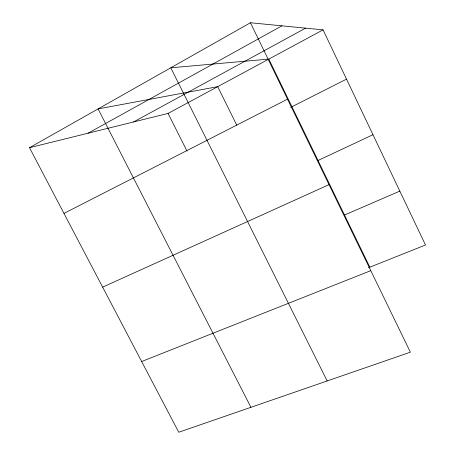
<?xml version="1.0" encoding="UTF-8"?>
<svg xmlns="http://www.w3.org/2000/svg" width="455" height="455" viewBox="0 0 455 455"><rect width="100%" height="100%" fill="white"/><g stroke="black" fill="none" stroke-linecap="round" stroke-linejoin="round"><path stroke-width="0.68" d="M250.438 22.75L410.382 352.198L178.747 432.25L29.512 147.699L250.438 22.75L323.061 29.859L425.488 245.006L368.516 267.711M88.037 133.218L281.935 25.833M133.554 121.957L305.589 28.147M29.512 147.699L168.071 113.42L323.061 29.859M63.973 213.406L287.532 99.156M290.688 107.369L346.522 79.142M318.034 160.478L372.986 134.72M102.642 287.133L329.039 184.65M344.509 215.027L399.831 191.111M141.653 361.526L370.797 270.662M250.927 407.305L98.087 108.916L217.718 86.655L236.754 125.165M168.071 113.42L187.022 151.111M327.179 380.954L170.79 67.795L268.82 59.105L369.83 267.187"/></g></svg>
